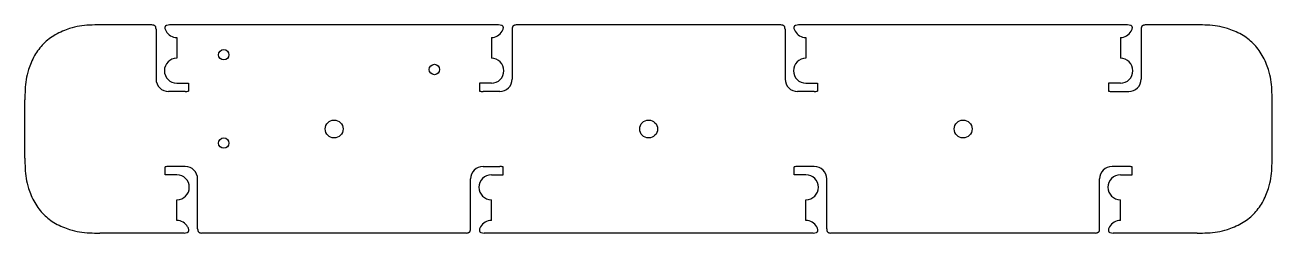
# Model space of a CAD drawing. Extents: x -386 to -86, y 0 to 50.
import ezdxf

# ---------------------------------------------------------------- set-up
doc = ezdxf.new("R2010")
doc.units = 0
doc.layers.add('VISIBLE', color=7, linetype='CONTINUOUS')

msp = doc.modelspace()

# ---------------------------------------------------------------- linework, layer by layer
at = {"layer": 'VISIBLE'}
for p, q in [((-355.85, 50), (-368.39, 50)), ((-354.85, 49), (-354.85, 37)), ((-272.46, 50), (-351.58, 50)), ((-269.19, 49), (-269.19, 37)), ((-204.53, 50), (-268.19, 50)), ((-203.53, 49), (-203.53, 37)), ((-121.15, 50), (-200.27, 50)), ((-117.88, 49), (-117.88, 37)), ((-104.39, 50), (-116.88, 50)), ((-349.85, 47), (-349.85, 42)), ((-274.19, 47), (-274.19, 42)), ((-198.53, 47), (-198.53, 42)), ((-122.88, 47), (-122.88, 42)), ((-347.85, 34), (-351.85, 34)), ((-349.85, 36), (-347.02, 36)), ((-347.02, 36), (-347.02, 34.12)), ((-274.19, 36), (-277.02, 36)), ((-277.02, 36), (-277.02, 34.12)), ((-272.19, 34), (-276.19, 34)), ((-196.53, 34), (-200.53, 34)), ((-198.53, 36), (-195.71, 36)), ((-195.71, 36), (-195.71, 34.12)), ((-122.88, 36), (-125.71, 36)), ((-125.71, 36), (-125.71, 34.12)), ((-124.88, 34), (-120.88, 34)), ((-386.39, 18), (-386.39, 32)), ((-86.39, 18), (-86.39, 32)), ((-352.68, 14), (-352.68, 15.88)), ((-347.85, 16), (-351.85, 16)), ((-276.19, 16), (-272.19, 16)), ((-271.36, 14), (-271.36, 15.88)), ((-201.36, 14), (-201.36, 15.88)), ((-196.53, 16), (-200.53, 16)), ((-120.88, 16), (-124.88, 16)), ((-120.05, 14), (-120.05, 15.88)), ((-349.85, 14), (-352.68, 14)), ((-344.85, 1), (-344.85, 13)), ((-279.19, 1), (-279.19, 13)), ((-274.19, 14), (-271.36, 14)), ((-198.53, 14), (-201.36, 14)), ((-193.53, 1), (-193.53, 13)), ((-127.88, 1), (-127.88, 13)), ((-122.88, 14), (-120.05, 14)), ((-349.85, 3), (-349.85, 8)), ((-274.19, 3), (-274.19, 8)), ((-198.53, 3), (-198.53, 8)), ((-122.88, 3), (-122.88, 8)), ((-348.12, 0), (-368.39, 0)), ((-280.19, 0), (-343.85, 0)), ((-196.8, 0), (-275.92, 0)), ((-128.88, 0), (-192.53, 0)), ((-104.39, 0), (-124.61, 0))]:
    msp.add_line(p, q, dxfattribs=at)
for centre, radius in [((-338.56, 42.84), 1.25), ((-287.89, 39.3), 1.25), ((-312.02, 25), 2.15), ((-236.36, 25), 2.15), ((-160.71, 25), 2.15), ((-338.56, 21.61), 1.25)]:
    msp.add_circle(centre, radius, dxfattribs=at)
for centre, start, end in [((-349.85, 50), 210, 270), ((-274.19, 50), 270, 330), ((-198.53, 50), 210, 270), ((-122.88, 50), 270, 330), ((-349.85, 39), 90, 270), ((-274.19, 39), 270, 90), ((-198.53, 39), 90, 270), ((-122.88, 39), 270, 90), ((-351.85, 37), 180, 270), ((-272.19, 37), 270, 0), ((-200.53, 37), 180, 270), ((-120.88, 37), 270, 0), ((-347.85, 37), 270, 286.0301), ((-276.19, 37), 253.9699, 270), ((-196.53, 37), 270, 286.0301), ((-124.88, 37), 253.9699, 270), ((-351.85, 13), 90, 106.0301), ((-347.85, 13), 0, 90), ((-276.19, 13), 90, 180), ((-272.19, 13), 73.9699, 90), ((-200.53, 13), 90, 106.0301), ((-196.53, 13), 0, 90), ((-124.88, 13), 90, 180), ((-120.88, 13), 73.9699, 90), ((-349.85, 11), 270, 90), ((-274.19, 11), 90, 270), ((-198.53, 11), 270, 90), ((-122.88, 11), 90, 270), ((-349.85, 0), 30, 90), ((-274.19, 0), 90, 150), ((-198.53, 0), 30, 90), ((-122.88, 0), 90, 150)]:
    msp.add_arc(centre, 3, start, end, dxfattribs=at)
for points, knots in [([(-368.39, 50), (-369.21, 50), (-370.84, 50), (-373.32, 49.73), (-375.7, 49.21), (-379.21, 47.78), (-382.03, 45.57), (-384.2, 42.76), (-385.6, 39.31), (-386.12, 36.92), (-386.39, 34.45), (-386.39, 32.82), (-386.39, 32)], [0, 0, 0, 0, 0.09211, 0.183865, 0.275783, 0.389346, 0.500726, 0.611531, 0.724097, 0.816253, 0.907783, 1, 1, 1, 1]), ([(-354.85, 49), (-354.86, 49.16), (-354.89, 49.43), (-354.98, 49.61), (-355.09, 49.76), (-355.24, 49.87), (-355.41, 49.96), (-355.68, 49.98), (-355.85, 50)], [0, 0, 0, 0, 0.218482, 0.361283, 0.5, 0.638717, 0.781518, 1, 1, 1, 1]), ([(-351.58, 50), (-351.84, 49.98), (-352.27, 49.95), (-352.51, 49.8), (-352.6, 49.72), (-352.67, 49.63), (-352.71, 49.52), (-352.74, 49.41), (-352.75, 49.12), (-352.56, 48.74), (-352.45, 48.5)], [0, 0, 0, 0, 0.208756, 0.33465, 0.418241, 0.5, 0.581759, 0.66535, 0.791244, 1, 1, 1, 1]), ([(-271.59, 48.5), (-271.48, 48.74), (-271.29, 49.12), (-271.3, 49.41), (-271.33, 49.52), (-271.37, 49.63), (-271.44, 49.72), (-271.53, 49.8), (-271.77, 49.95), (-272.19, 49.98), (-272.46, 50)], [0, 0, 0, 0, 0.208756, 0.33465, 0.418241, 0.5, 0.581759, 0.66535, 0.791244, 1, 1, 1, 1]), ([(-268.19, 50), (-268.35, 49.98), (-268.63, 49.96), (-268.8, 49.87), (-268.95, 49.76), (-269.06, 49.61), (-269.15, 49.43), (-269.18, 49.16), (-269.19, 49)], [0, 0, 0, 0, 0.218482, 0.361283, 0.5, 0.638717, 0.781518, 1, 1, 1, 1]), ([(-203.53, 49), (-203.55, 49.16), (-203.58, 49.43), (-203.67, 49.61), (-203.78, 49.76), (-203.93, 49.87), (-204.1, 49.96), (-204.37, 49.98), (-204.53, 50)], [0, 0, 0, 0, 0.218482, 0.361283, 0.5, 0.638717, 0.781518, 1, 1, 1, 1]), ([(-200.27, 50), (-200.53, 49.98), (-200.96, 49.95), (-201.2, 49.8), (-201.29, 49.72), (-201.35, 49.63), (-201.4, 49.52), (-201.42, 49.41), (-201.43, 49.12), (-201.25, 48.74), (-201.13, 48.5)], [0, 0, 0, 0, 0.208756, 0.33465, 0.418241, 0.5, 0.581759, 0.66535, 0.791244, 1, 1, 1, 1]), ([(-120.28, 48.5), (-120.16, 48.74), (-119.98, 49.12), (-119.99, 49.41), (-120.02, 49.52), (-120.06, 49.63), (-120.13, 49.72), (-120.22, 49.8), (-120.46, 49.95), (-120.88, 49.98), (-121.15, 50)], [0, 0, 0, 0, 0.208756, 0.33465, 0.418241, 0.5, 0.581759, 0.66535, 0.791244, 1, 1, 1, 1]), ([(-116.88, 50), (-117.04, 49.98), (-117.31, 49.96), (-117.48, 49.87), (-117.63, 49.76), (-117.74, 49.61), (-117.84, 49.43), (-117.86, 49.16), (-117.88, 49)], [0, 0, 0, 0, 0.218482, 0.361283, 0.5, 0.638717, 0.781518, 1, 1, 1, 1]), ([(-86.39, 32), (-86.39, 32.82), (-86.39, 34.45), (-86.66, 36.92), (-87.18, 39.31), (-88.61, 42.82), (-90.82, 45.64), (-93.63, 47.81), (-97.08, 49.21), (-99.48, 49.73), (-101.94, 50), (-103.57, 50), (-104.39, 50)], [0, 0, 0, 0, 0.09211, 0.183865, 0.275783, 0.389346, 0.500726, 0.611531, 0.724097, 0.816253, 0.907783, 1, 1, 1, 1]), ([(-386.39, 18), (-386.39, 17.18), (-386.39, 15.55), (-386.12, 13.08), (-385.6, 10.69), (-384.17, 7.18), (-381.96, 4.36), (-379.15, 2.19), (-375.71, 0.79), (-373.31, 0.27), (-370.84, 0), (-369.21, 0), (-368.39, 0)], [0, 0, 0, 0, 0.09211, 0.183865, 0.275783, 0.389346, 0.500726, 0.611531, 0.724097, 0.816253, 0.907783, 1, 1, 1, 1]), ([(-104.39, 0), (-103.57, 0), (-101.94, 0), (-99.47, 0.27), (-97.08, 0.79), (-93.58, 2.22), (-90.76, 4.43), (-88.59, 7.24), (-87.18, 10.69), (-86.66, 13.08), (-86.39, 15.55), (-86.39, 17.18), (-86.39, 18)], [0, 0, 0, 0, 0.09211, 0.183865, 0.275783, 0.389346, 0.500726, 0.611531, 0.724097, 0.816253, 0.907783, 1, 1, 1, 1]), ([(-348.12, 0), (-347.85, 0.02), (-347.43, 0.05), (-347.19, 0.2), (-347.1, 0.28), (-347.03, 0.37), (-346.99, 0.48), (-346.96, 0.59), (-346.95, 0.88), (-347.13, 1.26), (-347.25, 1.5)], [0, 0, 0, 0, 0.208756, 0.33465, 0.418241, 0.5, 0.581759, 0.66535, 0.791244, 1, 1, 1, 1]), ([(-344.85, 1), (-344.83, 0.84), (-344.81, 0.57), (-344.71, 0.39), (-344.6, 0.24), (-344.46, 0.13), (-344.28, 0.04), (-344.01, 0.02), (-343.85, 0)], [0, 0, 0, 0, 0.218482, 0.361283, 0.5, 0.638717, 0.781518, 1, 1, 1, 1]), ([(-280.19, 0), (-280.03, 0.02), (-279.76, 0.04), (-279.58, 0.13), (-279.43, 0.24), (-279.33, 0.39), (-279.23, 0.57), (-279.21, 0.84), (-279.19, 1)], [0, 0, 0, 0, 0.218482, 0.361283, 0.5, 0.638717, 0.781518, 1, 1, 1, 1]), ([(-276.79, 1.5), (-276.9, 1.26), (-277.09, 0.88), (-277.08, 0.59), (-277.05, 0.48), (-277.01, 0.37), (-276.94, 0.28), (-276.85, 0.2), (-276.61, 0.05), (-276.19, 0.02), (-275.92, 0)], [0, 0, 0, 0, 0.208756, 0.33465, 0.418241, 0.5, 0.581759, 0.66535, 0.791244, 1, 1, 1, 1]), ([(-196.8, 0), (-196.54, 0.02), (-196.11, 0.05), (-195.87, 0.2), (-195.78, 0.28), (-195.72, 0.37), (-195.67, 0.48), (-195.65, 0.59), (-195.64, 0.88), (-195.82, 1.26), (-195.94, 1.5)], [0, 0, 0, 0, 0.208756, 0.33465, 0.418241, 0.5, 0.581759, 0.66535, 0.791244, 1, 1, 1, 1]), ([(-193.53, 1), (-193.52, 0.84), (-193.49, 0.57), (-193.4, 0.39), (-193.29, 0.24), (-193.14, 0.13), (-192.97, 0.04), (-192.7, 0.02), (-192.53, 0)], [0, 0, 0, 0, 0.218482, 0.361283, 0.5, 0.638717, 0.781518, 1, 1, 1, 1]), ([(-128.88, 0), (-128.71, 0.02), (-128.44, 0.04), (-128.27, 0.13), (-128.12, 0.24), (-128.01, 0.39), (-127.92, 0.57), (-127.89, 0.84), (-127.88, 1)], [0, 0, 0, 0, 0.218482, 0.361283, 0.5, 0.638717, 0.781518, 1, 1, 1, 1]), ([(-125.48, 1.5), (-125.59, 1.26), (-125.78, 0.88), (-125.77, 0.59), (-125.74, 0.48), (-125.7, 0.37), (-125.63, 0.28), (-125.54, 0.2), (-125.3, 0.05), (-124.87, 0.02), (-124.61, 0)], [0, 0, 0, 0, 0.208756, 0.33465, 0.418241, 0.5, 0.581759, 0.66535, 0.791244, 1, 1, 1, 1])]:
    msp.add_open_spline(points, degree=3, knots=knots, dxfattribs=at)

doc.saveas('drawing.dxf')
